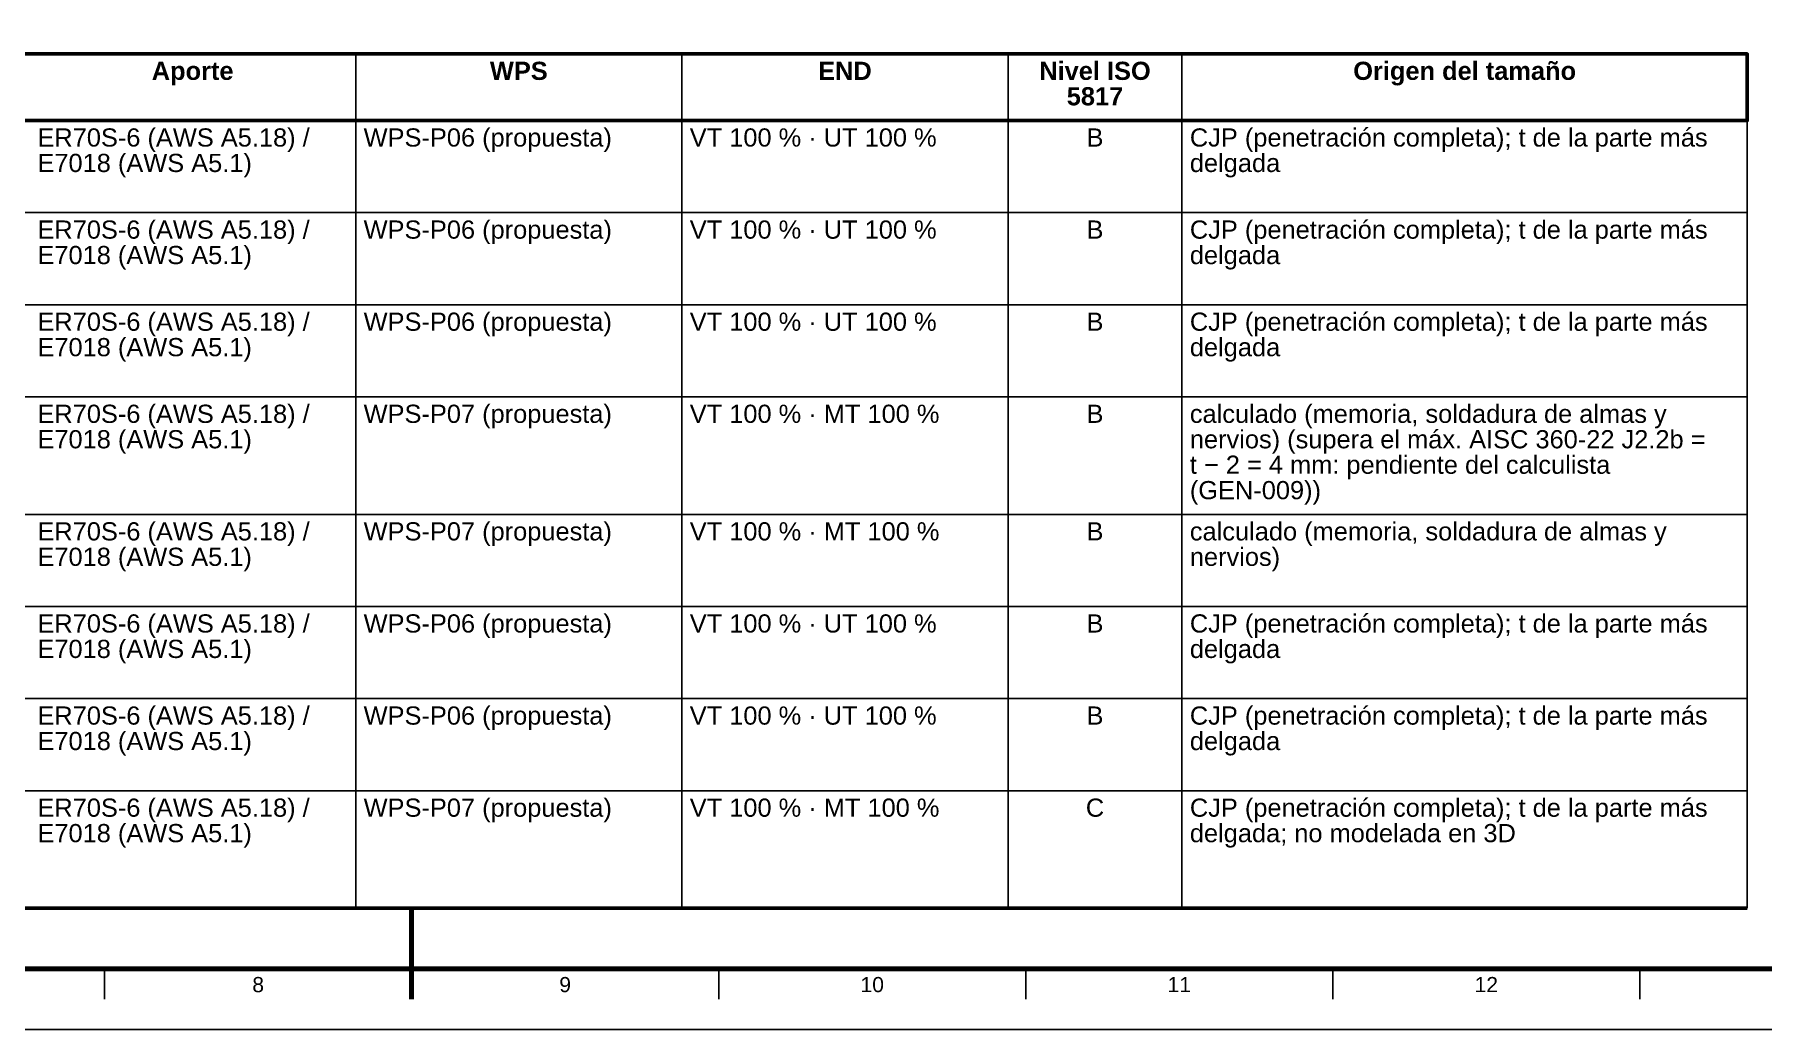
# Model space of a CAD drawing. Header units: millimetres. Extents: x 0 to 841, y 0 to 594.
# Drawn here: x 363.2 to 648.5, y 0 to 164.2 of the extents above; entities that cross this region are included whole.
import ezdxf
from ezdxf.enums import TextEntityAlignment as Align

# ---------------------------------------------------------------- set-up
doc = ezdxf.new("R2010")
doc.units = ezdxf.units.MM
for name, color, linetype, lineweight in [('FINA', 7, 'CONTINUOUS', 25), ('MARCO', 7, 'CONTINUOUS', 70), ('TXT', 7, 'CONTINUOUS', 25), ('VIS', 7, 'CONTINUOUS', 50)]:
    doc.layers.add(name, color=color, linetype=linetype, lineweight=lineweight)
doc.styles.add('STD', font='LiberationSans-Regular.ttf')
doc.styles.add('STDB', font='LiberationSans-Bold.ttf')

msp = doc.modelspace()

# ---------------------------------------------------------------- linework, layer by layer
at = {"layer": 'FINA'}
for p, q in [((416.27, 161), (416.27, 20)), ((470.11, 161), (470.11, 20)), ((523.95, 161), (523.95, 20)), ((552.67, 161), (552.67, 20)), ((646, 161), (646, 20)), ((25, 150), (646, 150)), ((25, 134.8), (646, 134.8)), ((25, 119.6), (646, 119.6)), ((25, 104.4), (646, 104.4)), ((25, 85), (646, 85)), ((25, 69.8), (646, 69.8)), ((25, 54.6), (646, 54.6)), ((25, 39.4), (646, 39.4)), ((374.81, 10), (374.81, 5)), ((425.5, 10), (425.5, 5)), ((476.19, 10), (476.19, 5)), ((526.88, 10), (526.88, 5)), ((577.56, 10), (577.56, 5)), ((628.25, 10), (628.25, 5))]:
    msp.add_line(p, q, dxfattribs=at)
msp.add_lwpolyline([(0, 0), (841, 0), (841, 594), (0, 594)], close=True, dxfattribs=at)
at = {"layer": 'MARCO'}
msp.add_line((425.5, 5), (425.5, 20), dxfattribs=at)
msp.add_lwpolyline([(20, 10), (831, 10), (831, 584), (20, 584)], close=True, dxfattribs=at)
at = {"layer": 'VIS'}
msp.add_line((25, 20), (646, 20), dxfattribs=at)
msp.add_lwpolyline([(25, 150), (646, 150), (646, 161), (25, 161)], close=True, dxfattribs=at)

# ---------------------------------------------------------------- texts
at = {"layer": 'TXT'}
for s, height, style, p in [('WPS', 3, 'STDB', (443.19, 158.2)), ('Nivel ISO', 3, 'STDB', (538.31, 158.2)), ('Origen del tamaño', 3, 'STDB', (599.34, 158.2)), ('Aporte', 3, 'STDB', (389.34, 158.2)), ('END', 3, 'STDB', (497.03, 158.2)), ('5817', 3, 'STDB', (538.31, 154)), ('B', 3, 'STD', (538.31, 147.2)), ('B', 3, 'STD', (538.31, 132)), ('B', 3, 'STD', (538.31, 116.8)), ('B', 3, 'STD', (538.31, 101.6)), ('B', 3, 'STD', (538.31, 82.2)), ('B', 3, 'STD', (538.31, 67)), ('B', 3, 'STD', (538.31, 51.8)), ('C', 3, 'STD', (538.31, 36.6)), ('8', 2.5, 'STD', (400.16, 7.4)), ('9', 2.5, 'STD', (450.84, 7.4)), ('10', 2.5, 'STD', (501.53, 7.4)), ('11', 2.5, 'STD', (552.22, 7.4)), ('12', 2.5, 'STD', (602.91, 7.4))]:
    msp.add_text(s, height=height, dxfattribs=dict(at, style=style)).set_placement(p, align=Align.MIDDLE_CENTER)
at = {"layer": 'TXT', "style": 'STD'}
for s, p in [('ER70S-6 (AWS A5.18) /', (363.72, 147.2)), ('WPS-P06 (propuesta)', (417.57, 147.2)), ('VT 100 % · UT 100 %', (471.41, 147.2)), ('CJP (penetración completa); t de la parte más', (553.97, 147.2)), ('E7018 (AWS A5.1)', (363.72, 143)), ('delgada', (553.97, 143)), ('ER70S-6 (AWS A5.18) /', (363.72, 132)), ('WPS-P06 (propuesta)', (417.57, 132)), ('VT 100 % · UT 100 %', (471.41, 132)), ('CJP (penetración completa); t de la parte más', (553.97, 132)), ('E7018 (AWS A5.1)', (363.72, 127.8)), ('delgada', (553.97, 127.8)), ('ER70S-6 (AWS A5.18) /', (363.72, 116.8)), ('WPS-P06 (propuesta)', (417.57, 116.8)), ('VT 100 % · UT 100 %', (471.41, 116.8)), ('CJP (penetración completa); t de la parte más', (553.97, 116.8)), ('E7018 (AWS A5.1)', (363.72, 112.6)), ('delgada', (553.97, 112.6)), ('ER70S-6 (AWS A5.18) /', (363.72, 101.6)), ('WPS-P07 (propuesta)', (417.57, 101.6)), ('VT 100 % · MT 100 %', (471.41, 101.6)), ('calculado (memoria, soldadura de almas y', (553.97, 101.6)), ('E7018 (AWS A5.1)', (363.72, 97.4)), ('nervios) (supera el máx. AISC 360-22 J2.2b =', (553.97, 97.4)), ('t − 2 = 4 mm: pendiente del calculista', (553.97, 93.2)), ('(GEN-009))', (553.97, 89)), ('ER70S-6 (AWS A5.18) /', (363.72, 82.2)), ('WPS-P07 (propuesta)', (417.57, 82.2)), ('VT 100 % · MT 100 %', (471.41, 82.2)), ('calculado (memoria, soldadura de almas y', (553.97, 82.2)), ('E7018 (AWS A5.1)', (363.72, 78)), ('nervios)', (553.97, 78)), ('ER70S-6 (AWS A5.18) /', (363.72, 67)), ('WPS-P06 (propuesta)', (417.57, 67)), ('VT 100 % · UT 100 %', (471.41, 67)), ('CJP (penetración completa); t de la parte más', (553.97, 67)), ('E7018 (AWS A5.1)', (363.72, 62.8)), ('delgada', (553.97, 62.8)), ('ER70S-6 (AWS A5.18) /', (363.72, 51.8)), ('WPS-P06 (propuesta)', (417.57, 51.8)), ('VT 100 % · UT 100 %', (471.41, 51.8)), ('CJP (penetración completa); t de la parte más', (553.97, 51.8)), ('E7018 (AWS A5.1)', (363.72, 47.6)), ('delgada', (553.97, 47.6)), ('ER70S-6 (AWS A5.18) /', (363.72, 36.6)), ('WPS-P07 (propuesta)', (417.57, 36.6)), ('VT 100 % · MT 100 %', (471.41, 36.6)), ('CJP (penetración completa); t de la parte más', (553.97, 36.6)), ('E7018 (AWS A5.1)', (363.72, 32.4)), ('delgada; no modelada en 3D', (553.97, 32.4))]:
    msp.add_text(s, height=3, dxfattribs=at).set_placement(p, align=Align.MIDDLE_LEFT)

doc.saveas('drawing.dxf')
